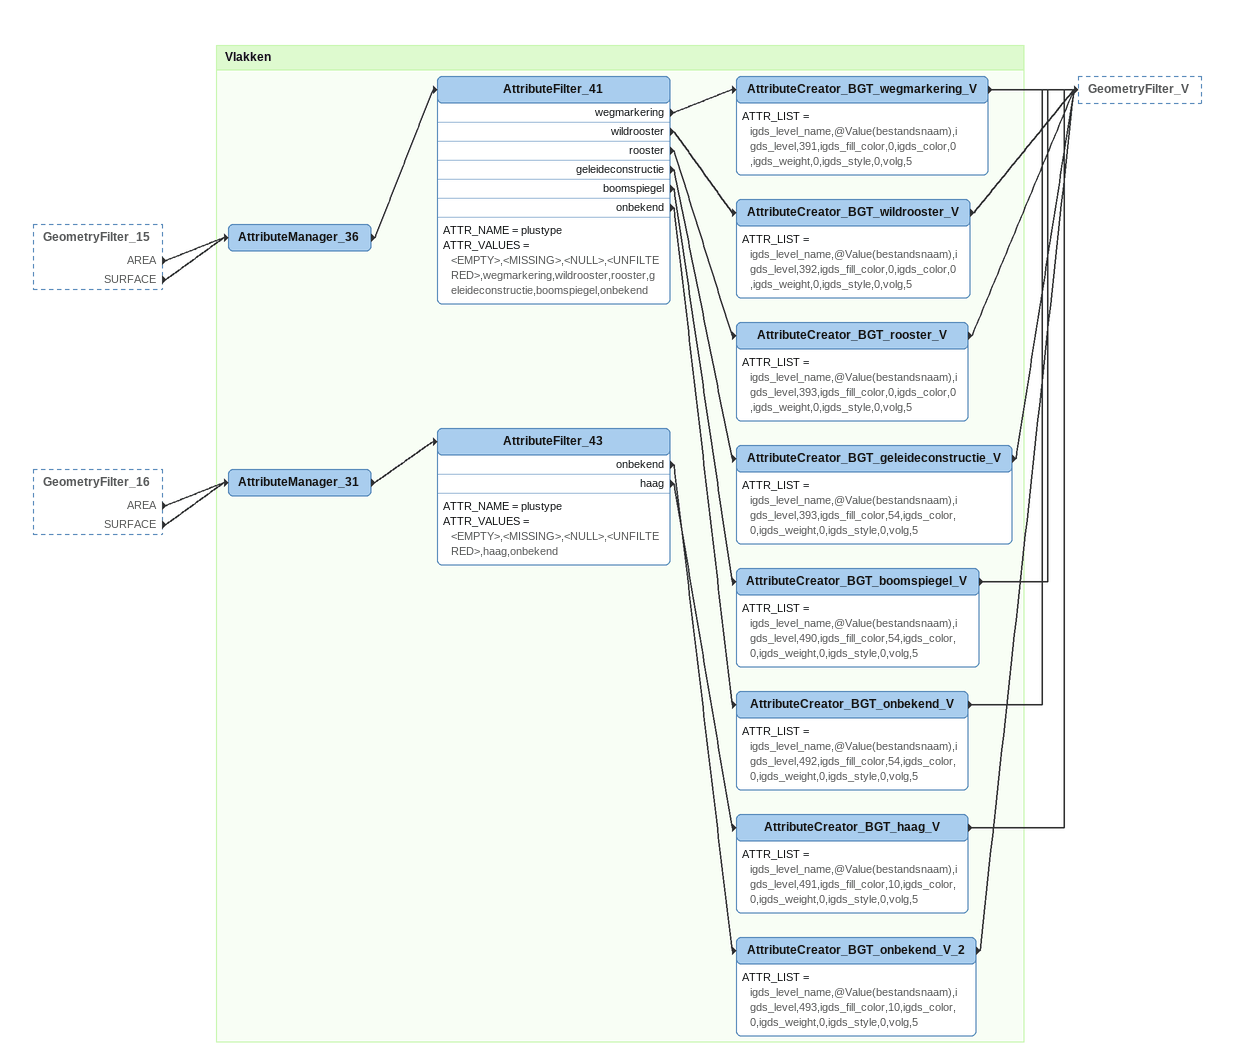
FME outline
GeometryFilter_15 [outside]
    AREA -> AttributeManager_36
    SURFACE -> AttributeManager_36
GeometryFilter_16 [outside]
    AREA -> AttributeManager_31
    SURFACE -> AttributeManager_31

Bookmark: Vlakken
AttributeManager_36
    -> AttributeFilter_41
AttributeFilter_41
    ATTR_NAME = plustype
    ATTR_VALUES = <EMPTY>,<MISSING>,<NULL>,<UNFILTERED>,wegmarkering,wildrooster,rooster,geleideconstructie,boomspiegel,onbekend
    wegmarkering -> AttributeCreator_BGT_wegmarkering_V
    wildrooster -> AttributeCreator_BGT_wildrooster_V
    rooster -> AttributeCreator_BGT_rooster_V
    geleideconstructie -> AttributeCreator_BGT_geleideconstructie_V
    boomspiegel -> AttributeCreator_BGT_boomspiegel_V
    onbekend -> AttributeCreator_BGT_onbekend_V
AttributeCreator_BGT_wegmarkering_V
    ATTR_LIST = igds_level_name,@Value(bestandsnaam),igds_level,391,igds_fill_color,0,igds_color,0,igds_weight,0,igds_style,0,volg,5
    -> GeometryFilter_V
AttributeCreator_BGT_wildrooster_V
    ATTR_LIST = igds_level_name,@Value(bestandsnaam),igds_level,392,igds_fill_color,0,igds_color,0,igds_weight,0,igds_style,0,volg,5
    -> GeometryFilter_V
AttributeCreator_BGT_rooster_V
    ATTR_LIST = igds_level_name,@Value(bestandsnaam),igds_level,393,igds_fill_color,0,igds_color,0,igds_weight,0,igds_style,0,volg,5
    -> GeometryFilter_V
AttributeCreator_BGT_geleideconstructie_V
    ATTR_LIST = igds_level_name,@Value(bestandsnaam),igds_level,393,igds_fill_color,54,igds_color,0,igds_weight,0,igds_style,0,volg,5
    -> GeometryFilter_V
AttributeCreator_BGT_boomspiegel_V
    ATTR_LIST = igds_level_name,@Value(bestandsnaam),igds_level,490,igds_fill_color,54,igds_color,0,igds_weight,0,igds_style,0,volg,5
    -> GeometryFilter_V
AttributeCreator_BGT_onbekend_V
    ATTR_LIST = igds_level_name,@Value(bestandsnaam),igds_level,492,igds_fill_color,54,igds_color,0,igds_weight,0,igds_style,0,volg,5
    -> GeometryFilter_V
AttributeManager_31
    -> AttributeFilter_43
AttributeFilter_43
    ATTR_NAME = plustype
    ATTR_VALUES = <EMPTY>,<MISSING>,<NULL>,<UNFILTERED>,haag,onbekend
    onbekend -> AttributeCreator_BGT_onbekend_V_2
    haag -> AttributeCreator_BGT_haag_V
AttributeCreator_BGT_haag_V
    ATTR_LIST = igds_level_name,@Value(bestandsnaam),igds_level,491,igds_fill_color,10,igds_color,0,igds_weight,0,igds_style,0,volg,5
    -> GeometryFilter_V
AttributeCreator_BGT_onbekend_V_2
    ATTR_LIST = igds_level_name,@Value(bestandsnaam),igds_level,493,igds_fill_color,10,igds_color,0,igds_weight,0,igds_style,0,volg,5
    -> GeometryFilter_V
